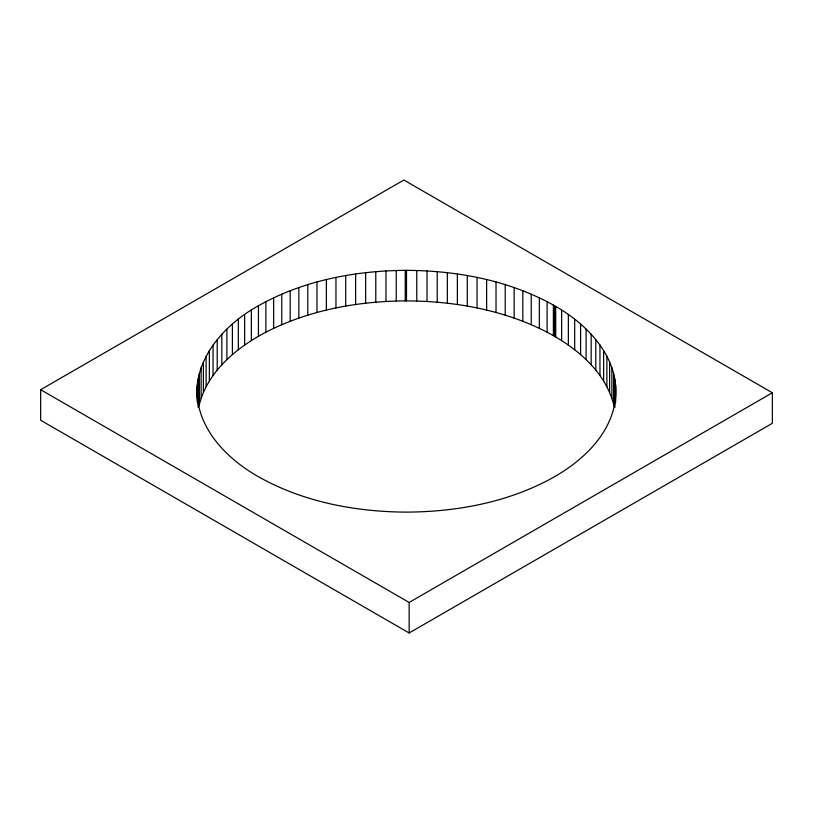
<?xml version="1.0" encoding="UTF-8"?>
<svg xmlns="http://www.w3.org/2000/svg" width="813" height="813" viewBox="0 0 813 813"><rect width="100%" height="100%" fill="white"/><g stroke="black" fill="none" stroke-linecap="round" stroke-linejoin="round"><path stroke-width="1.22" d="M197.366 385.301C194.083 425.555 225.74 458.38 258.443 476.713C303.269 502.038 355.423 511.844 406.5 512.119C457.363 511.844 509.294 502.129 553.999 477.028C583.683 460.158 612.27 432.963 615.634 397.171C618.917 356.917 587.26 324.092 554.557 305.749C509.731 280.424 457.577 270.627 406.5 270.343C355.423 270.627 303.269 280.424 258.443 305.749C223.89 324.773 192 360.2 197.366 402.405M198.88 406.378C206.787 372.141 236.095 347.883 265.881 332.192C309.113 309.977 358.187 301.095 406.5 300.881C454.813 301.095 503.887 309.977 547.119 332.192C576.905 347.883 606.213 372.141 614.12 406.378M40.65 389.712L403.858 180.019L772.35 392.76L772.35 423.288L409.142 632.981L40.65 420.24L40.65 389.712L409.142 602.453L772.35 392.76M615.634 385.301L615.634 402.405M614.882 379.386L614.882 407.476M613.622 373.492L613.622 404.031M611.864 367.649L611.864 398.177M609.608 361.866L609.608 392.394M606.874 356.145L606.874 386.673M603.642 350.505L603.642 381.043M599.953 344.976L599.953 375.504M595.787 339.549L595.787 370.078M591.163 334.245L591.163 364.783M586.102 329.082L586.102 359.62M580.604 324.072L580.604 354.6M574.679 319.224L574.679 349.753M568.358 314.54L568.358 345.078M561.641 310.048L561.641 340.586M555.716 306.46L555.716 336.989M554.557 305.749L554.557 336.287M553.379 305.099L553.379 335.637M547.119 301.664L547.119 332.192M539.334 297.792L539.334 328.32M531.235 294.133L531.235 324.661M522.83 290.719L522.83 321.247M514.151 287.548L514.151 318.076M505.208 284.621L505.208 315.149M496.021 281.948L496.021 312.487M486.631 279.55L486.631 310.078M477.038 277.416L477.038 307.944M467.282 275.556L467.282 306.084M457.373 273.971L457.373 304.499M447.353 272.67L447.353 303.198M437.221 271.654L437.221 302.182M427.028 270.932L427.028 301.46M416.774 270.495L416.774 301.023M409.142 602.453L409.142 632.981M406.5 270.343L406.5 300.881M405.23 270.363L405.23 300.891M396.226 270.495L396.226 301.023M385.972 270.932L385.972 301.46M375.779 271.654L375.779 302.182M365.647 272.67L365.647 303.198M355.627 273.971L355.627 304.499M345.718 275.556L345.718 306.084M335.962 277.416L335.962 307.944M326.369 279.55L326.369 310.078M316.979 281.948L316.979 312.487M307.792 284.621L307.792 315.149M298.849 287.548L298.849 318.076M290.17 290.719L290.17 321.247M281.765 294.133L281.765 324.661M273.666 297.792L273.666 328.32M265.881 301.664L265.881 332.192M258.443 305.749L258.443 336.287M251.359 310.048L251.359 340.586M244.642 314.54L244.642 345.078M238.321 319.224L238.321 349.753M232.396 324.072L232.396 354.6M226.898 329.082L226.898 359.62M221.837 334.245L221.837 364.783M217.213 339.549L217.213 370.078M213.047 344.976L213.047 375.504M209.358 350.505L209.358 381.043M206.126 356.145L206.126 386.673M203.392 361.866L203.392 392.394M201.136 367.649L201.136 398.177M199.378 373.492L199.378 404.031M198.118 379.386L198.118 407.476"/></g></svg>
